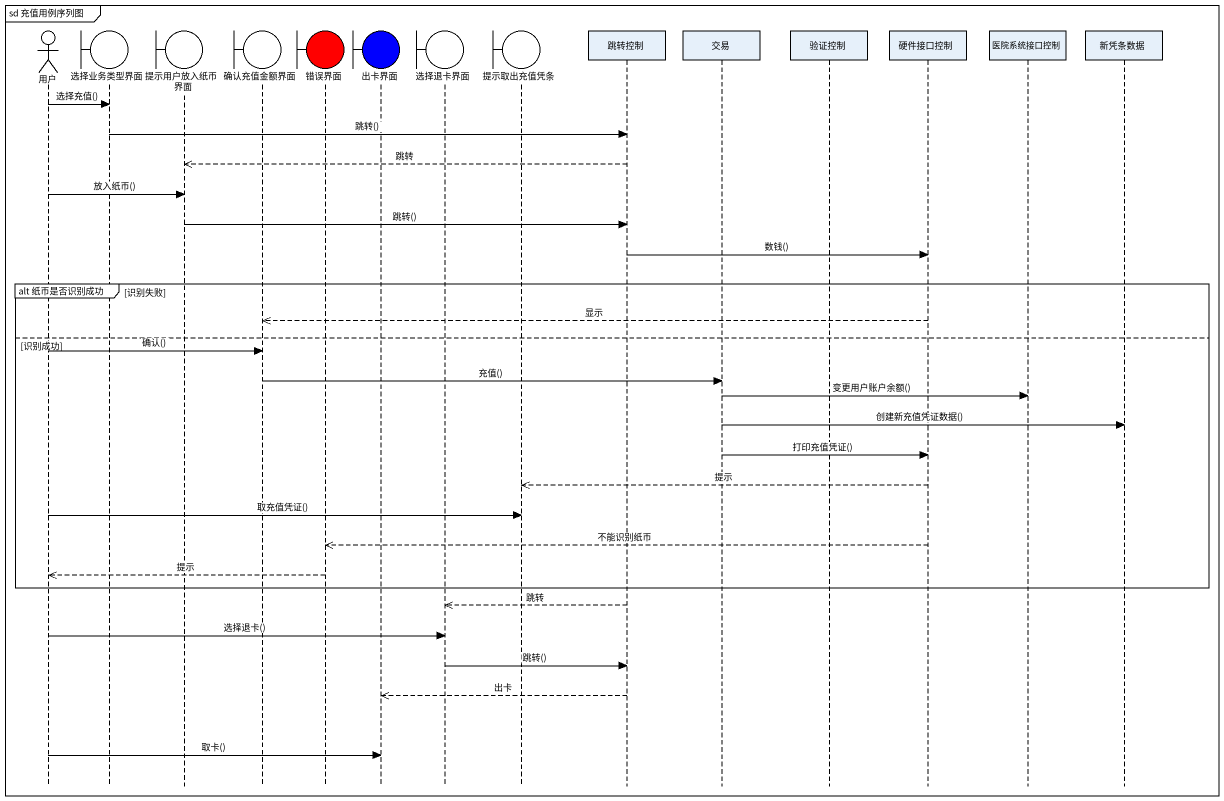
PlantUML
@startuml
mainframe sd 充值用例序列图
hide footbox
actor 用户
boundary 选择业务类型界面
boundary 提示用户放入纸币界面
boundary 确认充值金额界面
boundary 错误界面 #FF0000
boundary 出卡界面 #0000FF
boundary 选择退卡界面
boundary 提示取出充值凭条
participant 跳转控制
participant 交易
participant 验证控制
participant 硬件接口控制
participant 医院系统接口控制
participant 新凭条数据

用户 -> 选择业务类型界面 : 选择充值()
选择业务类型界面 -> 跳转控制 : 跳转()
跳转控制 -->> 提示用户放入纸币界面 : 跳转
用户 -> 提示用户放入纸币界面 : 放入纸币()
提示用户放入纸币界面 -> 跳转控制 : 跳转()
跳转控制 -> 硬件接口控制 : 数钱()
group alt 纸币是否识别成功 [识别失败]
  硬件接口控制 -->> 确认充值金额界面 : 显示
else 识别成功
  用户 -> 确认充值金额界面 : 确认()
  确认充值金额界面 -> 交易 : 充值()
  交易 -> 医院系统接口控制 : 变更用户账户余额()
  交易 -> 新凭条数据 : 创建新充值凭证数据()
  交易 -> 硬件接口控制 : 打印充值凭证()
  硬件接口控制 -->> 提示取出充值凭条 : 提示
  用户 -> 提示取出充值凭条 : 取充值凭证()
  硬件接口控制 -->> 错误界面 : 不能识别纸币
  错误界面 -->> 用户 : 提示
end
跳转控制 -->> 选择退卡界面 : 跳转
用户 -> 选择退卡界面 : 选择退卡()
选择退卡界面 -> 跳转控制 : 跳转()
跳转控制 -->> 出卡界面 : 出卡
用户 -> 出卡界面 : 取卡()
@enduml
